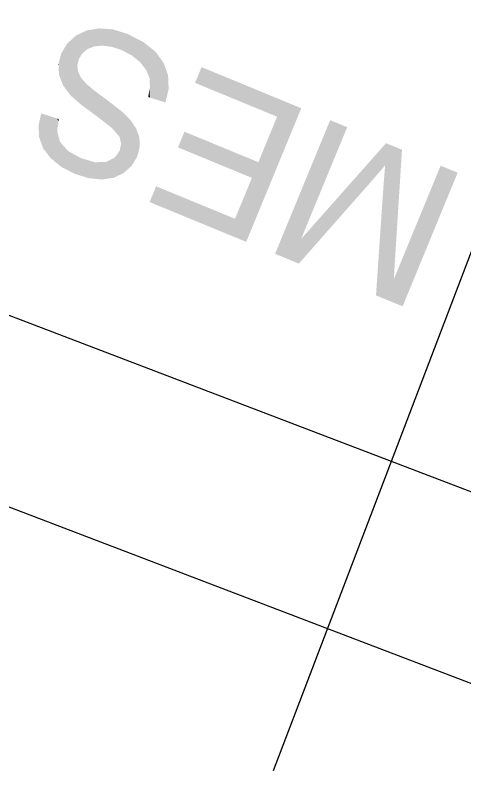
# Model space of a CAD drawing. Header units: inches. Extents: x 0.0008 to 0.0144, y 0.0003 to 0.0113.
# Drawn here: x 0.0084322 to 0.0085852, y 0.007094 to 0.0073549 of the extents above; entities that cross this region are included whole.
import ezdxf

# ---------------------------------------------------------------- set-up
doc = ezdxf.new("R2010")
doc.units = ezdxf.units.IN
doc.header["$MEASUREMENT"] = 0
doc.layers.add('Standard', color=7, linetype='Continuous')

# ---------------------------------------------------------------- blocks, each defined once
blk = doc.blocks.new('*U558')
at = {"color": 7, "linetype": 'ByBlock', "extrusion": (0, 0, -1)}
for points in [[(-0.2169002, 0.1854907), (-0.2166489, 0.1852992), (-0.2169002, 0.185909)], [(-0.2169002, 0.1854907), (-0.2169002, 0.185909), (-0.2170475, 0.1858482)], [(-0.2173693, 0.1855109), (-0.2173693, 0.1856938), (-0.2173756, 0.1855184)], [(-0.2174503, 0.1843303), (-0.2173835, 0.1857098), (-0.2174503, 0.1856823)], [(-0.2173182, 0.1854508), (-0.2173182, 0.1856361), (-0.2173603, 0.1855004)], [(-0.2173603, 0.1855004), (-0.2173603, 0.1856837), (-0.2173693, 0.1855109)], [(-0.2174503, 0.1845313), (-0.2174503, 0.1856823), (-0.2175214, 0.185653)], [(-0.2172966, 0.1854261), (-0.2172966, 0.1856118), (-0.2173182, 0.1854508)], [(-0.2172378, 0.1853586), (-0.2170475, 0.1853307), (-0.2172378, 0.1855454)], [(-0.2172378, 0.1853586), (-0.2172378, 0.1855454), (-0.2172966, 0.1854261)], [(-0.2178558, 0.1850969), (-0.2175268, 0.184717), (-0.2178558, 0.1855151)], [(-0.2178558, 0.1850969), (-0.2178558, 0.1855151), (-0.2180031, 0.1854544)], [(-0.2166296, 0.1846685), (-0.2166296, 0.1852524), (-0.2166489, 0.1846903)], [(-0.2169002, 0.1849755), (-0.2166489, 0.1848809), (-0.2169002, 0.1851645)], [(-0.2169002, 0.1849755), (-0.2169002, 0.1851645), (-0.2170475, 0.1851427)]]:
    blk.add_solid(points, dxfattribs=at)
at = {"color": 7, "linetype": 'ByBlock'}
for points in [[(0.2173693, 0.1855109), (0.2173603, 0.1856837), (0.2173693, 0.1856938)], [(0.2173756, 0.1855184), (0.2173693, 0.1856938), (0.2173756, 0.1857009)], [(0.2173835, 0.1843578), (0.2173756, 0.1857009), (0.2173835, 0.1857098)], [(0.2173756, 0.1843611), (0.2173756, 0.1857009), (0.2173835, 0.1843578)], [(0.2173835, 0.1843578), (0.2173835, 0.1857098), (0.2174503, 0.1843303)], [(0.2173182, 0.1854508), (0.2172966, 0.1856118), (0.2173182, 0.1856361)], [(0.2173603, 0.1855004), (0.2173182, 0.1856361), (0.2173603, 0.1856837)], [(0.2172966, 0.1854261), (0.2172378, 0.1855454), (0.2172966, 0.1856118)], [(0.2173756, 0.1843611), (0.2173693, 0.185438), (0.2173756, 0.1855184)], [(0.2166489, 0.1848809), (0.2166489, 0.1852992), (0.2169002, 0.1854907)], [(0.2173693, 0.1843636), (0.2173603, 0.1853245), (0.2173693, 0.185438)], [(0.2173693, 0.1843636), (0.2173693, 0.185438), (0.2173756, 0.1843611)], [(0.2170475, 0.1851427), (0.2170475, 0.1853307), (0.2172378, 0.1853586)], [(0.2166489, 0.1846903), (0.2166296, 0.1852524), (0.2166489, 0.1852992)], [(0.2170475, 0.1851427), (0.2169002, 0.1851645), (0.2170475, 0.1853307)], [(0.2173603, 0.1843673), (0.2173182, 0.1847082), (0.2173603, 0.1853245)], [(0.2173603, 0.1843673), (0.2173603, 0.1853245), (0.2173693, 0.1843636)], [(0.2166296, 0.1846685), (0.2164239, 0.1847533), (0.2166296, 0.1852524)], [(0.2175268, 0.1842987), (0.2175268, 0.184717), (0.2178558, 0.1850969)], [(0.2166489, 0.1846903), (0.2166489, 0.1848809), (0.2169002, 0.1849755)], [(0.2173182, 0.1843847), (0.2172966, 0.1843936), (0.2173182, 0.1847082)], [(0.2173182, 0.1843847), (0.2173182, 0.1847082), (0.2173603, 0.1843673)], [(0.2175214, 0.184301), (0.2174503, 0.1845313), (0.2175214, 0.1847038)], [(0.2175268, 0.1842987), (0.2175214, 0.1847038), (0.2175268, 0.184717)], [(0.2175214, 0.184301), (0.2175214, 0.1847038), (0.2175268, 0.1842987)], [(0.2174503, 0.1843303), (0.2174503, 0.1845313), (0.2175214, 0.184301)]]:
    blk.add_solid(points, dxfattribs=at)
blk = doc.blocks.new('*U559')
at = {"color": 7, "linetype": 'ByBlock'}
for points in [[(0.2157878, 0.1862079), (0.2157316, 0.186231), (0.2157878, 0.1863674)], [(0.2157878, 0.1862079), (0.2157878, 0.1863674), (0.2160773, 0.1860886)], [(0.2160773, 0.1860886), (0.2157878, 0.1863674), (0.2160773, 0.1862481)], [(0.2160773, 0.1860886), (0.2160773, 0.1862481), (0.216174, 0.1860487)], [(0.216174, 0.1860487), (0.216174, 0.1862082), (0.2162232, 0.1860284)], [(0.2162232, 0.1860284), (0.2162232, 0.186188), (0.2162791, 0.1860054)], [(0.2162791, 0.1860054), (0.2162791, 0.1861649), (0.2164412, 0.1859386)], [(0.2164412, 0.1855045), (0.2162791, 0.1855453), (0.2164412, 0.1859386)], [(0.2156398, 0.1856501), (0.2155839, 0.1856731), (0.2156398, 0.1858087)], [(0.2156398, 0.1856501), (0.2156398, 0.1858087), (0.2157316, 0.1856123)], [(0.2157316, 0.1856123), (0.2157316, 0.1857709), (0.2157878, 0.1855891)], [(0.2157878, 0.1855891), (0.2157878, 0.1857478), (0.2160773, 0.1854698)], [(0.2160773, 0.1854698), (0.2157878, 0.1857478), (0.2160773, 0.1856284)], [(0.2160773, 0.1854698), (0.2160773, 0.1856284), (0.216174, 0.1854299)], [(0.216174, 0.1854299), (0.216174, 0.1855886), (0.2162232, 0.1854097)], [(0.2162232, 0.1849755), (0.216174, 0.1852904), (0.2162232, 0.1854097)], [(0.2153947, 0.1851774), (0.2153385, 0.1852006), (0.2153947, 0.185337)], [(0.2153947, 0.1851774), (0.2153947, 0.185337), (0.2155839, 0.1850994)], [(0.2155839, 0.1850994), (0.2155839, 0.185259), (0.2156398, 0.1850764)], [(0.2156398, 0.1850764), (0.2156398, 0.1852359), (0.2157316, 0.1850386)], [(0.216174, 0.1848562), (0.2160773, 0.1850556), (0.216174, 0.1852904)], [(0.2157316, 0.1850386), (0.2157316, 0.1851981), (0.2157878, 0.1850154)], [(0.2157878, 0.1850154), (0.2157878, 0.185175), (0.2160773, 0.1848961)], [(0.2160773, 0.1848961), (0.2157878, 0.185175), (0.2160773, 0.1850556)], [(0.2160773, 0.1848961), (0.2160773, 0.1850556), (0.216174, 0.1848562)]]:
    blk.add_solid(points, dxfattribs=at)
at = {"color": 7, "linetype": 'ByBlock', "extrusion": (0, 0, -1)}
for points in [[(-0.216174, 0.1860487), (-0.2160773, 0.1862481), (-0.216174, 0.1862082)], [(-0.2162232, 0.1860284), (-0.216174, 0.1862082), (-0.2162232, 0.186188)], [(-0.2162791, 0.1860054), (-0.2162232, 0.186188), (-0.2162791, 0.1861649)], [(-0.2164412, 0.1859386), (-0.2162791, 0.1861649), (-0.2164412, 0.1860981)], [(-0.2164412, 0.1855045), (-0.2164412, 0.1860981), (-0.2166503, 0.1860119)], [(-0.2157316, 0.1856123), (-0.2156398, 0.1858087), (-0.2157316, 0.1857709)], [(-0.2157878, 0.1855891), (-0.2157316, 0.1857709), (-0.2157878, 0.1857478)], [(-0.216174, 0.1854299), (-0.2160773, 0.1856284), (-0.216174, 0.1855886)], [(-0.2162232, 0.1854097), (-0.216174, 0.1855886), (-0.2162232, 0.1855683)], [(-0.2162232, 0.1849755), (-0.2162232, 0.1855683), (-0.2162791, 0.1851111)], [(-0.2162791, 0.1851111), (-0.2162232, 0.1855683), (-0.2162791, 0.1855453)], [(-0.2162791, 0.1851111), (-0.2162791, 0.1855453), (-0.2164412, 0.1855045)], [(-0.2155839, 0.1850994), (-0.2153947, 0.185337), (-0.2155839, 0.185259)], [(-0.2156398, 0.1850764), (-0.2155839, 0.185259), (-0.2156398, 0.1852359)], [(-0.2157316, 0.1850386), (-0.2156398, 0.1852359), (-0.2157316, 0.1851981)], [(-0.216174, 0.1848562), (-0.216174, 0.1852904), (-0.2162232, 0.1849755)], [(-0.2157878, 0.1850154), (-0.2157316, 0.1851981), (-0.2157878, 0.185175)]]:
    blk.add_solid(points, dxfattribs=at)
blk = doc.blocks.new('*U560')
at = {"color": 7, "linetype": 'ByBlock'}
for points in [[(0.2147933, 0.1865172), (0.2147557, 0.1866659), (0.2147933, 0.1866842)], [(0.2147952, 0.1865188), (0.2147933, 0.1866842), (0.2147952, 0.1866845)], [(0.2148007, 0.1865234), (0.2147952, 0.1866845), (0.2148007, 0.1866854)], [(0.2148086, 0.1865266), (0.2148007, 0.1866854), (0.2148086, 0.1866867)], [(0.2148583, 0.1865466), (0.2148086, 0.1866867), (0.2148583, 0.186695)], [(0.2148605, 0.1865468), (0.2148583, 0.186695), (0.2148605, 0.1866954)], [(0.2148676, 0.1865475), (0.2148605, 0.1866954), (0.2148676, 0.1866966)], [(0.214881, 0.1865487), (0.2148676, 0.1866966), (0.214881, 0.1866988)], [(0.2149031, 0.1865508), (0.214881, 0.1866988), (0.2149031, 0.1867025)], [(0.2149293, 0.1865533), (0.2149293, 0.1867004), (0.2149664, 0.1865486)], [(0.2149664, 0.1865486), (0.2149664, 0.1866975), (0.2149778, 0.1865472)], [(0.2149778, 0.1865472), (0.2149778, 0.1866966), (0.21501, 0.186543)], [(0.21501, 0.186543), (0.21501, 0.1866941), (0.2150142, 0.1865417)], [(0.2150142, 0.1865417), (0.2150142, 0.1866937), (0.2150221, 0.1865391)], [(0.2150221, 0.1865391), (0.2150221, 0.1866931), (0.215026, 0.1865379)], [(0.215026, 0.1865379), (0.215026, 0.1866919), (0.2150366, 0.1865344)], [(0.2150366, 0.1865344), (0.2150366, 0.1866887), (0.2150771, 0.1865213)], [(0.2146932, 0.1860885), (0.2146548, 0.1865979), (0.2146932, 0.1866333)], [(0.2146987, 0.1860837), (0.2146932, 0.1866333), (0.2146987, 0.1866383)], [(0.2146932, 0.1860885), (0.2146932, 0.1866333), (0.2146987, 0.1860837)], [(0.2147134, 0.1860707), (0.2146987, 0.1866383), (0.2147134, 0.1866454)], [(0.2146987, 0.1860837), (0.2146987, 0.1866383), (0.2147134, 0.1860707)], [(0.2147193, 0.1864068), (0.2147134, 0.1866454), (0.2147193, 0.1866482)], [(0.2147268, 0.1864376), (0.2147193, 0.1866482), (0.2147268, 0.1866519)], [(0.2147394, 0.1864586), (0.2147268, 0.1866519), (0.2147394, 0.1866581)], [(0.2147426, 0.1864639), (0.2147394, 0.1866581), (0.2147426, 0.1866596)], [(0.2147454, 0.1864686), (0.2147426, 0.1866596), (0.2147454, 0.1866609)], [(0.2147557, 0.1864857), (0.2147454, 0.1866609), (0.2147557, 0.1866659)], [(0.2150771, 0.1865213), (0.2150771, 0.1866763), (0.2150797, 0.1865205)], [(0.2150797, 0.1865205), (0.2150797, 0.1866754), (0.2150921, 0.1865164)], [(0.2150921, 0.1865164), (0.2150921, 0.1866716), (0.2150945, 0.1865157)], [(0.2150945, 0.1865157), (0.2150945, 0.1866709), (0.2150979, 0.1865139)], [(0.2150979, 0.1865139), (0.2150979, 0.1866699), (0.2151143, 0.1865053)], [(0.2151143, 0.1865053), (0.2151143, 0.1866648), (0.2151439, 0.1864898)], [(0.2151439, 0.1864898), (0.2151439, 0.1866557), (0.215171, 0.1864756)], [(0.215171, 0.1864756), (0.215171, 0.1866421), (0.215184, 0.1864688)], [(0.215184, 0.1864688), (0.215184, 0.1866356), (0.2151848, 0.1864683)], [(0.2151848, 0.1864683), (0.2151848, 0.1866352), (0.2152235, 0.1864368)], [(0.2146246, 0.1861633), (0.2145892, 0.186511), (0.2146246, 0.1865701)], [(0.2146317, 0.1861536), (0.2146246, 0.1865701), (0.2146317, 0.1865766)], [(0.2146246, 0.1861633), (0.2146246, 0.1865701), (0.2146317, 0.1861536)], [(0.2146548, 0.1861223), (0.2146317, 0.1865766), (0.2146548, 0.1865979)], [(0.2146317, 0.1861536), (0.2146317, 0.1865766), (0.2146548, 0.1861223)], [(0.2146548, 0.1861223), (0.2146548, 0.1865979), (0.2146932, 0.1860885)], [(0.2152235, 0.1864368), (0.2152235, 0.1866157), (0.2152313, 0.1864304)], [(0.2152313, 0.1864304), (0.2152313, 0.1866117), (0.2152507, 0.1864146)], [(0.2152507, 0.1864146), (0.2152507, 0.186602), (0.2152522, 0.1864133)], [(0.2152522, 0.1864133), (0.2152522, 0.1866011), (0.215258, 0.1864087)], [(0.215258, 0.1864087), (0.215258, 0.1865983), (0.2152837, 0.1863748)], [(0.2152837, 0.1863748), (0.2152837, 0.1865853), (0.2153099, 0.1863401)], [(0.2153099, 0.1863401), (0.2153099, 0.1865643), (0.2153261, 0.1862999)], [(0.2153261, 0.1862999), (0.2153261, 0.1865514), (0.2153377, 0.1862708)], [(0.2145741, 0.1862508), (0.2145646, 0.1864493), (0.2145741, 0.1864859)], [(0.2145769, 0.1862436), (0.2145741, 0.1864859), (0.2145769, 0.1864904)], [(0.2145741, 0.1862508), (0.2145741, 0.1864859), (0.2145769, 0.1862436)], [(0.2145892, 0.1862113), (0.2145769, 0.1864904), (0.2145892, 0.186511)], [(0.2145769, 0.1862436), (0.2145769, 0.1864904), (0.2145892, 0.1862113)], [(0.2145892, 0.1862113), (0.2145892, 0.186511), (0.2146246, 0.1861633)], [(0.2153377, 0.1862708), (0.2153377, 0.1865421), (0.2153412, 0.1861945)], [(0.2153412, 0.1861039), (0.2153412, 0.1865393), (0.2153884, 0.186089)], [(0.2153884, 0.186089), (0.2153884, 0.1865016), (0.2154594, 0.1860667)], [(0.2145646, 0.1862759), (0.2145546, 0.1864113), (0.2145646, 0.1864493)], [(0.2145646, 0.1862759), (0.2145646, 0.1864493), (0.2145741, 0.1862508)], [(0.2145525, 0.1863435), (0.21455, 0.1863933), (0.2145525, 0.1864031)], [(0.2145546, 0.1863019), (0.2145525, 0.1864031), (0.2145546, 0.1864113)], [(0.2145525, 0.1863435), (0.2145525, 0.1864031), (0.2145546, 0.1863019)], [(0.2145546, 0.1863019), (0.2145546, 0.1864113), (0.2145646, 0.1862759)], [(0.2147134, 0.1860707), (0.2147134, 0.1863832), (0.2147193, 0.1860655)], [(0.2154594, 0.1860667), (0.2154594, 0.1864049), (0.2154755, 0.1860617)], [(0.2147193, 0.1860655), (0.2147193, 0.1863301), (0.2147268, 0.1860589)], [(0.2147268, 0.1860589), (0.2147268, 0.1863141), (0.2147394, 0.1860478)], [(0.2147394, 0.1860478), (0.2147394, 0.1862875), (0.2147426, 0.1860454)], [(0.2147426, 0.1860454), (0.2147426, 0.1862808), (0.2147454, 0.1860434)], [(0.2147454, 0.1860434), (0.2147454, 0.1862749), (0.2147557, 0.1860358)], [(0.2147557, 0.1860358), (0.2147557, 0.1862633), (0.2147933, 0.1860081)], [(0.2147933, 0.1860081), (0.2147933, 0.1862207), (0.2147952, 0.1860067)], [(0.2147952, 0.1860067), (0.2147952, 0.1862186), (0.2148007, 0.1860026)], [(0.2148007, 0.1860026), (0.2148007, 0.186214), (0.2148086, 0.1859968)], [(0.2148086, 0.1859968), (0.2148086, 0.1862076), (0.2148583, 0.1859602)], [(0.2148583, 0.1859602), (0.2148583, 0.1861667), (0.2148605, 0.1859586)], [(0.2148605, 0.1859586), (0.2148605, 0.1861648), (0.2148676, 0.1859533)], [(0.2148676, 0.1859533), (0.2148676, 0.1861596), (0.214881, 0.1859434)], [(0.2153377, 0.186105), (0.2153261, 0.1861086), (0.2153377, 0.1861747)], [(0.2153412, 0.1861039), (0.2153377, 0.1861747), (0.2153412, 0.1861945)], [(0.2153377, 0.186105), (0.2153377, 0.1861747), (0.2153412, 0.1861039)], [(0.214881, 0.1859434), (0.214881, 0.1861496), (0.2149031, 0.1859262)], [(0.2149031, 0.1859262), (0.2149031, 0.1861332), (0.2149215, 0.1859119)], [(0.2149215, 0.1859119), (0.2149215, 0.1861195), (0.2149293, 0.1859058)], [(0.2149293, 0.1859058), (0.2149293, 0.1861137), (0.2149664, 0.1858769)], [(0.2149664, 0.1858769), (0.2149664, 0.1860862), (0.2149778, 0.185868)], [(0.2149778, 0.185868), (0.2149778, 0.1860777), (0.21501, 0.1858429)], [(0.21501, 0.1858429), (0.21501, 0.1860526), (0.2150142, 0.1858396)], [(0.2150142, 0.1858396), (0.2150142, 0.1860493), (0.2150221, 0.1858304)], [(0.2150221, 0.1858304), (0.2150221, 0.1860432), (0.215026, 0.1858258)], [(0.215026, 0.1858258), (0.215026, 0.1860401), (0.2150366, 0.1858133)], [(0.2150366, 0.1858133), (0.2150366, 0.1860319), (0.2150771, 0.1857658)], [(0.2144011, 0.1857111), (0.2143829, 0.1858864), (0.2144011, 0.1859677)], [(0.2144011, 0.1857111), (0.2144011, 0.1859677), (0.2144175, 0.1856651)], [(0.2144175, 0.1856651), (0.2144175, 0.1859624), (0.2144843, 0.1855785)], [(0.2150771, 0.1857658), (0.2150771, 0.1860003), (0.2150797, 0.1857553)], [(0.2150797, 0.1857553), (0.2150797, 0.1859983), (0.2150921, 0.1857061)], [(0.2144843, 0.1855785), (0.2144843, 0.1859406), (0.2145388, 0.1855343)], [(0.2143829, 0.1857623), (0.2143781, 0.1858648), (0.2143829, 0.1858864)], [(0.2143829, 0.1857623), (0.2143829, 0.1858864), (0.2144011, 0.1857111)], [(0.2145388, 0.1855343), (0.2145388, 0.1858114), (0.21455, 0.1855253)], [(0.21455, 0.1855253), (0.21455, 0.1857717), (0.2145525, 0.1855232)], [(0.2145525, 0.1855232), (0.2145525, 0.1857626), (0.2145546, 0.1855215)], [(0.2145546, 0.1855215), (0.2145546, 0.185755), (0.2145646, 0.1855134)], [(0.2145646, 0.1855134), (0.2145646, 0.1857196), (0.2145741, 0.1855056)], [(0.2145741, 0.1855056), (0.2145741, 0.1857087), (0.2145769, 0.1855034)], [(0.2145769, 0.1855034), (0.2145769, 0.1857056), (0.2145892, 0.1854971)], [(0.2145892, 0.1854971), (0.2145892, 0.1856916), (0.2146246, 0.1854789)], [(0.2150921, 0.185441), (0.2150797, 0.1856448), (0.2150921, 0.1857061)], [(0.2146246, 0.1854789), (0.2146246, 0.1856512), (0.2146317, 0.1854752)], [(0.2146317, 0.1854752), (0.2146317, 0.1856431), (0.2146548, 0.1854633)], [(0.2146548, 0.1854633), (0.2146548, 0.1856301), (0.2146932, 0.1854435)], [(0.2150771, 0.1854339), (0.2150366, 0.185585), (0.2150771, 0.1856411)], [(0.2150797, 0.1854351), (0.2150771, 0.1856411), (0.2150797, 0.1856448)], [(0.2146932, 0.1854435), (0.2146932, 0.1856086), (0.2146987, 0.1854419)], [(0.2146987, 0.1854419), (0.2146987, 0.1856055), (0.2147134, 0.1854373)], [(0.2147134, 0.1854373), (0.2147134, 0.1855973), (0.2147193, 0.1854355)], [(0.2147193, 0.1854355), (0.2147193, 0.185594), (0.2147268, 0.1854332)], [(0.2147268, 0.1854332), (0.2147268, 0.1855898), (0.2147394, 0.1854293)], [(0.2147394, 0.1854293), (0.2147394, 0.1855827), (0.2147426, 0.1854283)], [(0.2147426, 0.1854283), (0.2147426, 0.1855809), (0.2147454, 0.1854274)], [(0.2147454, 0.1854274), (0.2147454, 0.1855801), (0.2147557, 0.1854243)], [(0.2147557, 0.1854243), (0.2147557, 0.1855771), (0.2147933, 0.1854126)], [(0.2147933, 0.1854126), (0.2147933, 0.185566), (0.2147952, 0.1854121)], [(0.2147952, 0.1854121), (0.2147952, 0.1855654), (0.2148007, 0.1854104)], [(0.2148007, 0.1854104), (0.2148007, 0.1855638), (0.2148086, 0.1854079)], [(0.2148086, 0.1854079), (0.2148086, 0.1855615), (0.2148583, 0.1854024)], [(0.21501, 0.1854074), (0.2149778, 0.1855546), (0.21501, 0.1855713)], [(0.2150142, 0.185408), (0.21501, 0.1855713), (0.2150142, 0.1855734)], [(0.2150221, 0.185409), (0.2150142, 0.1855734), (0.2150221, 0.1855775)], [(0.215026, 0.1854096), (0.2150221, 0.1855775), (0.215026, 0.1855796)], [(0.2150366, 0.1854146), (0.215026, 0.1855796), (0.2150366, 0.185585)], [(0.2148583, 0.1854024), (0.2148583, 0.1855468), (0.2148605, 0.1854022)], [(0.2148605, 0.1854022), (0.2148605, 0.1855461), (0.2148676, 0.1854014)], [(0.214881, 0.1853999), (0.2148676, 0.185544), (0.214881, 0.1855447)], [(0.2148676, 0.1854014), (0.2148676, 0.185544), (0.214881, 0.1853999)], [(0.2149031, 0.1853975), (0.214881, 0.1855447), (0.2149031, 0.1855457)], [(0.214881, 0.1853999), (0.214881, 0.1855447), (0.2149031, 0.1853975)], [(0.2149215, 0.1853954), (0.2149031, 0.1855457), (0.2149215, 0.1855465)], [(0.2149031, 0.1853975), (0.2149031, 0.1855457), (0.2149215, 0.1853954)], [(0.2149293, 0.1853965), (0.2149215, 0.1855465), (0.2149293, 0.1855469)], [(0.2149664, 0.1854015), (0.2149293, 0.1855469), (0.2149664, 0.1855486)], [(0.2149778, 0.185403), (0.2149664, 0.1855486), (0.2149778, 0.1855546)]]:
    blk.add_solid(points, dxfattribs=at)
at = {"color": 7, "linetype": 'ByBlock', "extrusion": (0, 0, -1)}
for points in [[(-0.2147933, 0.1865172), (-0.2147933, 0.1866842), (-0.2147952, 0.1865188)], [(-0.2147952, 0.1865188), (-0.2147952, 0.1866845), (-0.2148007, 0.1865234)], [(-0.2148007, 0.1865234), (-0.2148007, 0.1866854), (-0.2148086, 0.1865266)], [(-0.2148086, 0.1865266), (-0.2148086, 0.1866867), (-0.2148583, 0.1865466)], [(-0.2148583, 0.1865466), (-0.2148583, 0.186695), (-0.2148605, 0.1865468)], [(-0.2148605, 0.1865468), (-0.2148605, 0.1866954), (-0.2148676, 0.1865475)], [(-0.2148676, 0.1865475), (-0.2148676, 0.1866966), (-0.214881, 0.1865487)], [(-0.214881, 0.1865487), (-0.214881, 0.1866988), (-0.2149031, 0.1865508)], [(-0.2149031, 0.1865508), (-0.2149031, 0.1867025), (-0.2149215, 0.1865526)], [(-0.2149215, 0.1865526), (-0.2149031, 0.1867025), (-0.2149215, 0.186701)], [(-0.2149215, 0.1865526), (-0.2149215, 0.186701), (-0.2149293, 0.1865533)], [(-0.2149293, 0.1865533), (-0.2149215, 0.186701), (-0.2149293, 0.1867004)], [(-0.2149664, 0.1865486), (-0.2149293, 0.1867004), (-0.2149664, 0.1866975)], [(-0.2149778, 0.1865472), (-0.2149664, 0.1866975), (-0.2149778, 0.1866966)], [(-0.21501, 0.186543), (-0.2149778, 0.1866966), (-0.21501, 0.1866941)], [(-0.2150142, 0.1865417), (-0.21501, 0.1866941), (-0.2150142, 0.1866937)], [(-0.2150221, 0.1865391), (-0.2150142, 0.1866937), (-0.2150221, 0.1866931)], [(-0.215026, 0.1865379), (-0.2150221, 0.1866931), (-0.215026, 0.1866919)], [(-0.2150366, 0.1865344), (-0.215026, 0.1866919), (-0.2150366, 0.1866887)], [(-0.2150771, 0.1865213), (-0.2150366, 0.1866887), (-0.2150771, 0.1866763)], [(-0.2147134, 0.1863832), (-0.2147134, 0.1866454), (-0.2147193, 0.1864068)], [(-0.2147193, 0.1864068), (-0.2147193, 0.1866482), (-0.2147268, 0.1864376)], [(-0.2147268, 0.1864376), (-0.2147268, 0.1866519), (-0.2147394, 0.1864586)], [(-0.2147394, 0.1864586), (-0.2147394, 0.1866581), (-0.2147426, 0.1864639)], [(-0.2147426, 0.1864639), (-0.2147426, 0.1866596), (-0.2147454, 0.1864686)], [(-0.2147454, 0.1864686), (-0.2147454, 0.1866609), (-0.2147557, 0.1864857)], [(-0.2147557, 0.1864857), (-0.2147557, 0.1866659), (-0.2147933, 0.1865172)], [(-0.2150797, 0.1865205), (-0.2150771, 0.1866763), (-0.2150797, 0.1866754)], [(-0.2150921, 0.1865164), (-0.2150797, 0.1866754), (-0.2150921, 0.1866716)], [(-0.2150945, 0.1865157), (-0.2150921, 0.1866716), (-0.2150945, 0.1866709)], [(-0.2150979, 0.1865139), (-0.2150945, 0.1866709), (-0.2150979, 0.1866699)], [(-0.2151143, 0.1865053), (-0.2150979, 0.1866699), (-0.2151143, 0.1866648)], [(-0.2151439, 0.1864898), (-0.2151143, 0.1866648), (-0.2151439, 0.1866557)], [(-0.215171, 0.1864756), (-0.2151439, 0.1866557), (-0.215171, 0.1866421)], [(-0.215184, 0.1864688), (-0.215171, 0.1866421), (-0.215184, 0.1866356)], [(-0.2151848, 0.1864683), (-0.215184, 0.1866356), (-0.2151848, 0.1866352)], [(-0.2152235, 0.1864368), (-0.2151848, 0.1866352), (-0.2152235, 0.1866157)], [(-0.2152313, 0.1864304), (-0.2152235, 0.1866157), (-0.2152313, 0.1866117)], [(-0.2152507, 0.1864146), (-0.2152313, 0.1866117), (-0.2152507, 0.186602)], [(-0.2152522, 0.1864133), (-0.2152507, 0.186602), (-0.2152522, 0.1866011)], [(-0.215258, 0.1864087), (-0.2152522, 0.1866011), (-0.215258, 0.1865983)], [(-0.2152837, 0.1863748), (-0.215258, 0.1865983), (-0.2152837, 0.1865853)], [(-0.2153099, 0.1863401), (-0.2152837, 0.1865853), (-0.2153099, 0.1865643)], [(-0.2153261, 0.1862999), (-0.2153099, 0.1865643), (-0.2153261, 0.1865514)], [(-0.2153377, 0.1862708), (-0.2153261, 0.1865514), (-0.2153377, 0.1865421)], [(-0.2153412, 0.1861945), (-0.2153377, 0.1865421), (-0.2153412, 0.1865393)], [(-0.2153884, 0.186089), (-0.2153412, 0.1865393), (-0.2153884, 0.1865016)], [(-0.2154594, 0.1860667), (-0.2153884, 0.1865016), (-0.2154594, 0.1864049)], [(-0.2147193, 0.1860655), (-0.2147134, 0.1863832), (-0.2147193, 0.1863301)], [(-0.2154755, 0.1860617), (-0.2154594, 0.1864049), (-0.2154755, 0.1863599)], [(-0.2154755, 0.1860617), (-0.2154755, 0.1863599), (-0.2154983, 0.1861574)], [(-0.2154983, 0.1861574), (-0.2154755, 0.1863599), (-0.2154983, 0.1862959)], [(-0.2147268, 0.1860589), (-0.2147193, 0.1863301), (-0.2147268, 0.1863141)], [(-0.2147394, 0.1860478), (-0.2147268, 0.1863141), (-0.2147394, 0.1862875)], [(-0.2147426, 0.1860454), (-0.2147394, 0.1862875), (-0.2147426, 0.1862808)], [(-0.2154983, 0.1861574), (-0.2154983, 0.1862959), (-0.2155033, 0.1861784)], [(-0.2147454, 0.1860434), (-0.2147426, 0.1862808), (-0.2147454, 0.1862749)], [(-0.2147557, 0.1860358), (-0.2147454, 0.1862749), (-0.2147557, 0.1862633)], [(-0.2147933, 0.1860081), (-0.2147557, 0.1862633), (-0.2147933, 0.1862207)], [(-0.2147952, 0.1860067), (-0.2147933, 0.1862207), (-0.2147952, 0.1862186)], [(-0.2148007, 0.1860026), (-0.2147952, 0.1862186), (-0.2148007, 0.186214)], [(-0.2148086, 0.1859968), (-0.2148007, 0.186214), (-0.2148086, 0.1862076)], [(-0.2148583, 0.1859602), (-0.2148086, 0.1862076), (-0.2148583, 0.1861667)], [(-0.2148605, 0.1859586), (-0.2148583, 0.1861667), (-0.2148605, 0.1861648)], [(-0.2148676, 0.1859533), (-0.2148605, 0.1861648), (-0.2148676, 0.1861596)], [(-0.214881, 0.1859434), (-0.2148676, 0.1861596), (-0.214881, 0.1861496)], [(-0.2149031, 0.1859262), (-0.214881, 0.1861496), (-0.2149031, 0.1861332)], [(-0.2149215, 0.1859119), (-0.2149031, 0.1861332), (-0.2149215, 0.1861195)], [(-0.2149293, 0.1859058), (-0.2149215, 0.1861195), (-0.2149293, 0.1861137)], [(-0.2149664, 0.1858769), (-0.2149293, 0.1861137), (-0.2149664, 0.1860862)], [(-0.2149778, 0.185868), (-0.2149664, 0.1860862), (-0.2149778, 0.1860777)], [(-0.21501, 0.1858429), (-0.2149778, 0.1860777), (-0.21501, 0.1860526)], [(-0.2150142, 0.1858396), (-0.21501, 0.1860526), (-0.2150142, 0.1860493)], [(-0.2150221, 0.1858304), (-0.2150142, 0.1860493), (-0.2150221, 0.1860432)], [(-0.215026, 0.1858258), (-0.2150221, 0.1860432), (-0.215026, 0.1860401)], [(-0.2150366, 0.1858133), (-0.215026, 0.1860401), (-0.2150366, 0.1860319)], [(-0.2150771, 0.1857658), (-0.2150366, 0.1860319), (-0.2150771, 0.1860003)], [(-0.2144175, 0.1856651), (-0.2144011, 0.1859677), (-0.2144175, 0.1859624)], [(-0.2144843, 0.1855785), (-0.2144175, 0.1859624), (-0.2144843, 0.1859406)], [(-0.2150797, 0.1857553), (-0.2150771, 0.1860003), (-0.2150797, 0.1859983)], [(-0.2150921, 0.1857061), (-0.2150797, 0.1859983), (-0.2150921, 0.1859886)], [(-0.2150921, 0.185441), (-0.2150921, 0.1859886), (-0.2150945, 0.1854422)], [(-0.2150945, 0.1854422), (-0.2150921, 0.1859886), (-0.2150945, 0.1859867)], [(-0.2150945, 0.1854422), (-0.2150945, 0.1859867), (-0.2150979, 0.1854438)], [(-0.2150979, 0.1854438), (-0.2150945, 0.1859867), (-0.2150979, 0.1859841)], [(-0.2150979, 0.1854438), (-0.2150979, 0.1859841), (-0.2151143, 0.1854516)], [(-0.2151143, 0.1854516), (-0.2150979, 0.1859841), (-0.2151143, 0.1859682)], [(-0.2151143, 0.1854516), (-0.2151143, 0.1859682), (-0.2151439, 0.1854786)], [(-0.2151439, 0.1854786), (-0.2151143, 0.1859682), (-0.2151439, 0.1859396)], [(-0.2145388, 0.1855343), (-0.2144843, 0.1859406), (-0.2145388, 0.1859228)], [(-0.2145388, 0.1858114), (-0.2145388, 0.1859228), (-0.21455, 0.1858984)], [(-0.21455, 0.1858984), (-0.2145388, 0.1859228), (-0.21455, 0.1859192)], [(-0.21455, 0.1858984), (-0.21455, 0.1859192), (-0.2145525, 0.1859184)], [(-0.2151439, 0.1854786), (-0.2151439, 0.1859396), (-0.215171, 0.1855033)], [(-0.215171, 0.1855033), (-0.2151439, 0.1859396), (-0.215171, 0.1859134)], [(-0.215171, 0.1855033), (-0.215171, 0.1859134), (-0.215184, 0.1855151)], [(-0.215184, 0.1855151), (-0.215171, 0.1859134), (-0.215184, 0.1858939)], [(-0.215184, 0.1855151), (-0.215184, 0.1858939), (-0.2151848, 0.1855164)], [(-0.2151848, 0.1855164), (-0.215184, 0.1858939), (-0.2151848, 0.1858927)], [(-0.2151848, 0.1855164), (-0.2151848, 0.1858927), (-0.2152235, 0.1855812)], [(-0.2152235, 0.1855812), (-0.2151848, 0.1858927), (-0.2152235, 0.1858345)], [(-0.2152235, 0.1855812), (-0.2152235, 0.1858345), (-0.2152313, 0.1855943)], [(-0.2152313, 0.1855943), (-0.2152235, 0.1858345), (-0.2152313, 0.1858118)], [(-0.21455, 0.1855253), (-0.2145388, 0.1858114), (-0.21455, 0.1857717)], [(-0.2145525, 0.1855232), (-0.21455, 0.1857717), (-0.2145525, 0.1857626)], [(-0.2145546, 0.1855215), (-0.2145525, 0.1857626), (-0.2145546, 0.185755)], [(-0.2152313, 0.1855943), (-0.2152313, 0.1858118), (-0.2152507, 0.1856681)], [(-0.2152507, 0.1856681), (-0.2152313, 0.1858118), (-0.2152507, 0.185755)], [(-0.2145646, 0.1855134), (-0.2145546, 0.185755), (-0.2145646, 0.1857196)], [(-0.2145741, 0.1855056), (-0.2145646, 0.1857196), (-0.2145741, 0.1857087)], [(-0.2145769, 0.1855034), (-0.2145741, 0.1857087), (-0.2145769, 0.1857056)], [(-0.2145892, 0.1854971), (-0.2145769, 0.1857056), (-0.2145892, 0.1856916)], [(-0.2146246, 0.1854789), (-0.2145892, 0.1856916), (-0.2146246, 0.1856512)], [(-0.2152507, 0.1856681), (-0.2152507, 0.185755), (-0.2152522, 0.1856742)], [(-0.2146317, 0.1854752), (-0.2146246, 0.1856512), (-0.2146317, 0.1856431)], [(-0.2146548, 0.1854633), (-0.2146317, 0.1856431), (-0.2146548, 0.1856301)], [(-0.2146932, 0.1854435), (-0.2146548, 0.1856301), (-0.2146932, 0.1856086)], [(-0.2150771, 0.1854339), (-0.2150771, 0.1856411), (-0.2150797, 0.1854351)], [(-0.2150797, 0.1854351), (-0.2150797, 0.1856448), (-0.2150921, 0.185441)], [(-0.2146987, 0.1854419), (-0.2146932, 0.1856086), (-0.2146987, 0.1856055)], [(-0.2147134, 0.1854373), (-0.2146987, 0.1856055), (-0.2147134, 0.1855973)], [(-0.2147193, 0.1854355), (-0.2147134, 0.1855973), (-0.2147193, 0.185594)], [(-0.2147268, 0.1854332), (-0.2147193, 0.185594), (-0.2147268, 0.1855898)], [(-0.2147394, 0.1854293), (-0.2147268, 0.1855898), (-0.2147394, 0.1855827)], [(-0.2147426, 0.1854283), (-0.2147394, 0.1855827), (-0.2147426, 0.1855809)], [(-0.2147454, 0.1854274), (-0.2147426, 0.1855809), (-0.2147454, 0.1855801)], [(-0.2147557, 0.1854243), (-0.2147454, 0.1855801), (-0.2147557, 0.1855771)], [(-0.2147933, 0.1854126), (-0.2147557, 0.1855771), (-0.2147933, 0.185566)], [(-0.2147952, 0.1854121), (-0.2147933, 0.185566), (-0.2147952, 0.1855654)], [(-0.2148007, 0.1854104), (-0.2147952, 0.1855654), (-0.2148007, 0.1855638)], [(-0.2148086, 0.1854079), (-0.2148007, 0.1855638), (-0.2148086, 0.1855615)], [(-0.2148583, 0.1854024), (-0.2148086, 0.1855615), (-0.2148583, 0.1855468)], [(-0.21501, 0.1854074), (-0.21501, 0.1855713), (-0.2150142, 0.185408)], [(-0.2150142, 0.185408), (-0.2150142, 0.1855734), (-0.2150221, 0.185409)], [(-0.2150221, 0.185409), (-0.2150221, 0.1855775), (-0.215026, 0.1854096)], [(-0.215026, 0.1854096), (-0.215026, 0.1855796), (-0.2150366, 0.1854146)], [(-0.2150366, 0.1854146), (-0.2150366, 0.185585), (-0.2150771, 0.1854339)], [(-0.2148605, 0.1854022), (-0.2148583, 0.1855468), (-0.2148605, 0.1855461)], [(-0.2148676, 0.1854014), (-0.2148605, 0.1855461), (-0.2148676, 0.185544)], [(-0.2149215, 0.1853954), (-0.2149215, 0.1855465), (-0.2149293, 0.1853965)], [(-0.2149293, 0.1853965), (-0.2149293, 0.1855469), (-0.2149664, 0.1854015)], [(-0.2149664, 0.1854015), (-0.2149664, 0.1855486), (-0.2149778, 0.185403)], [(-0.2149778, 0.185403), (-0.2149778, 0.1855546), (-0.21501, 0.1854074)]]:
    blk.add_solid(points, dxfattribs=at)

msp = doc.modelspace()

# ---------------------------------------------------------------- linework, layer by layer
at = {"layer": 'Standard', "color": 4, "linetype": 'ByBlock'}
msp.add_line((0.00852004, 0.00709778), (0.00872472, 0.00763422), dxfattribs=at)
at = {"layer": 'Standard', "color": 2, "linetype": 'ByBlock'}
msp.add_line((0.00814354, 0.00736202), (0.00870873, 0.00714646), dxfattribs=at)
at = {"layer": 'Standard', "color": 100, "linetype": 'ByBlock'}
msp.add_line((0.00811848, 0.00730641), (0.0086751, 0.00709403), dxfattribs=at)

# ---------------------------------------------------------------- block references
at = {"color": 7, "linetype": 'ByBlock', "xscale": 0.03937007874015748, "yscale": 0.03937007874015748, "zscale": 0.03937007874015748}
for name in ['*U560', '*U559', '*U558']:
    msp.add_blockref(name, (0, 0), dxfattribs=at)

doc.saveas('drawing.dxf')
